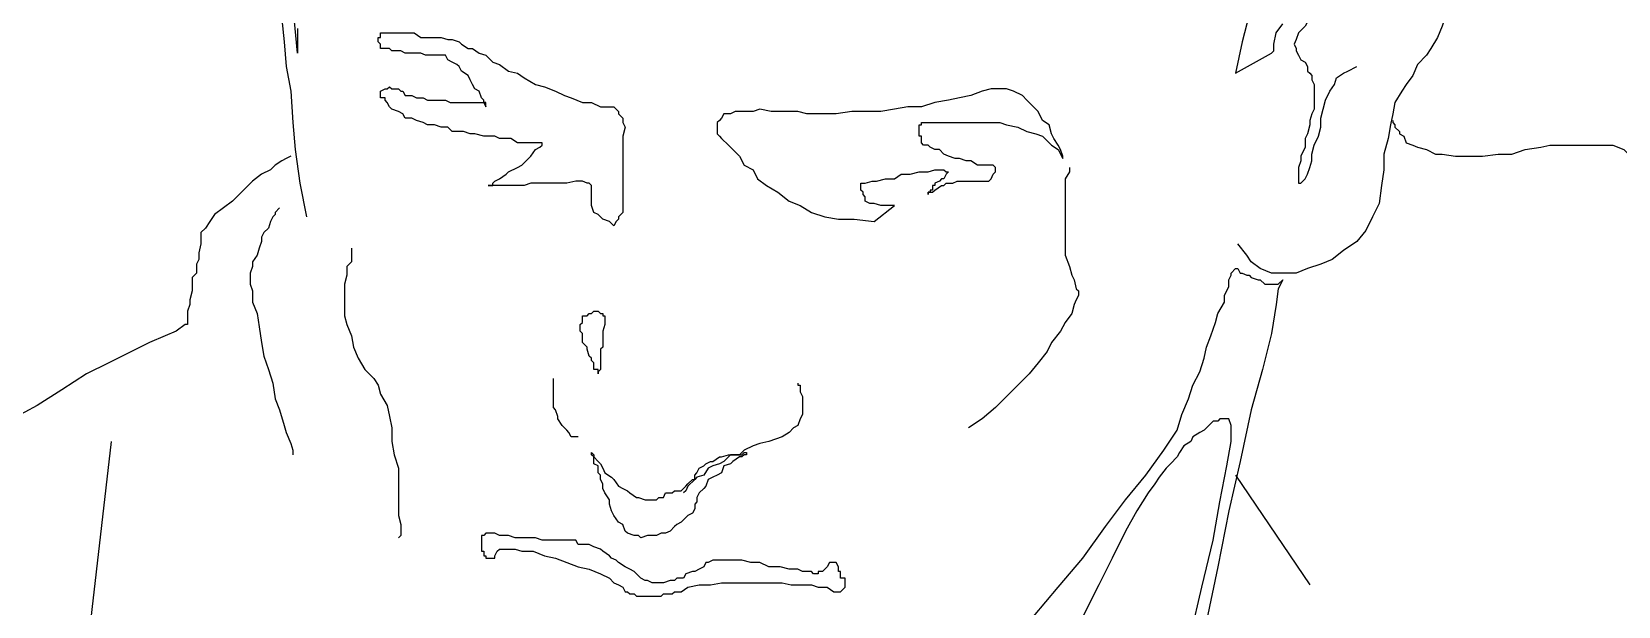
# Model space of a CAD drawing. Extents: x -114 to 77, y -124 to 12.
# Drawn here: x -58.93 to -34.11, y -13.34 to -4.35 of the extents above; entities that cross this region are included whole.
import ezdxf

# ---------------------------------------------------------------- set-up
doc = ezdxf.new("R2010")
doc.units = 0
doc.layers.add('7', color=7, linetype='CONTINUOUS')

msp = doc.modelspace()

# ---------------------------------------------------------------- linework, layer by layer
at = {"layer": '7', "linetype": 'CONTINUOUS'}
for points in [[(-54.774, -4.3), (-54.774, -4.687), (-55.055, -1.703)], [(-54.985, -2.58), (-54.985, -2.58), (-54.985, -2.651), (-54.985, -2.756), (-55.02, -2.861), (-55.02, -3.072), (-55.02, -3.318), (-55.02, -3.528), (-55.02, -3.809), (-55.02, -4.159), (-54.985, -4.512), (-54.95, -4.897), (-54.879, -5.284), (-54.845, -5.775), (-54.81, -6.196), (-54.74, -6.722), (-54.633, -7.25)], [(-37.642, -2.651), (-37.712, -2.756), (-37.817, -2.861), (-37.888, -3.002), (-38.029, -3.143), (-38.168, -3.248), (-38.344, -3.387), (-38.449, -3.563), (-38.59, -3.703), (-38.73, -3.879), (-38.87, -3.984), (-38.94, -4.125), (-39.011, -4.266), (-39.116, -4.371), (-39.152, -4.476), (-39.186, -4.546), (-39.152, -4.617)], [(-36.694, -3.598), (-36.728, -3.809), (-36.799, -4.054), (-36.869, -4.266), (-36.94, -4.441), (-37.045, -4.617), (-37.115, -4.722), (-37.256, -4.863), (-37.325, -5.038), (-37.432, -5.178), (-37.501, -5.284), (-37.607, -5.46), (-37.642, -5.635), (-37.676, -5.811), (-37.712, -6.021), (-37.783, -6.266), (-37.783, -6.512)], [(-39.888, -4.09), (-39.995, -4.512), (-40.1, -5.002), (-39.537, -4.687), (-39.503, -4.651), (-39.503, -4.546), (-39.467, -4.371), (-39.362, -4.23)], [(-50.035, -5.529), (-50.035, -5.529), (-50.035, -5.529), (-49.999, -5.529), (-49.965, -5.529), (-49.965, -5.529), (-49.894, -5.529), (-49.86, -5.529), (-49.86, -5.529), (-49.824, -5.529), (-49.789, -5.565), (-49.753, -5.599), (-49.753, -5.635), (-49.684, -5.704), (-49.684, -5.775), (-49.648, -5.845), (-49.684, -5.986), (-49.684, -6.091), (-49.684, -6.196), (-49.684, -6.337), (-49.684, -6.476), (-49.684, -6.547), (-49.684, -6.688), (-49.684, -6.829), (-49.684, -6.898), (-49.684, -7.004), (-49.684, -7.073), (-49.684, -7.18), (-49.753, -7.25), (-49.753, -7.285), (-49.789, -7.319), (-49.789, -7.319), (-49.824, -7.39), (-49.894, -7.319), (-49.999, -7.285), (-50.035, -7.25), (-50.07, -7.214), (-50.14, -7.18), (-50.175, -7.073), (-50.175, -7.039), (-50.175, -7.004), (-50.175, -6.898), (-50.175, -6.863), (-50.175, -6.829), (-50.175, -6.758), (-50.211, -6.722), (-50.245, -6.722), (-50.316, -6.688), (-50.386, -6.688), (-50.421, -6.688), (-50.561, -6.722), (-50.632, -6.722), (-50.771, -6.722), (-50.878, -6.722), (-50.983, -6.722), (-51.122, -6.722), (-51.229, -6.758), (-51.299, -6.758), (-51.439, -6.758), (-51.509, -6.758), (-51.614, -6.758), (-51.65, -6.758), (-51.685, -6.758), (-51.719, -6.758), (-51.79, -6.758), (-51.719, -6.758), (-51.719, -6.722), (-51.685, -6.688), (-51.614, -6.653), (-51.509, -6.583), (-51.475, -6.547), (-51.334, -6.476), (-51.263, -6.442), (-51.158, -6.337), (-51.122, -6.301), (-51.053, -6.196), (-50.983, -6.161), (-50.947, -6.126), (-50.947, -6.091), (-50.947, -6.091), (-50.983, -6.091), (-51.053, -6.091), (-51.122, -6.091), (-51.158, -6.091), (-51.263, -6.091), (-51.334, -6.091), (-51.439, -6.021), (-51.509, -6.021), (-51.614, -6.021), (-51.685, -5.986), (-51.79, -5.986), (-51.86, -5.986), (-52.001, -5.95), (-52.072, -5.95), (-52.177, -5.916), (-52.247, -5.916), (-52.352, -5.916), (-52.423, -5.845), (-52.528, -5.845), (-52.633, -5.811), (-52.738, -5.811), (-52.808, -5.775), (-52.913, -5.74), (-52.983, -5.704), (-53.088, -5.704), (-53.124, -5.635), (-53.195, -5.599), (-53.3, -5.565), (-53.334, -5.529), (-53.37, -5.46), (-53.405, -5.424), (-53.405, -5.389), (-53.475, -5.389), (-53.475, -5.353), (-53.475, -5.353), (-53.475, -5.284), (-53.475, -5.284), (-53.405, -5.248), (-53.405, -5.248), (-53.405, -5.248), (-53.37, -5.248), (-53.37, -5.248), (-53.334, -5.214), (-53.3, -5.248), (-53.3, -5.248), (-53.264, -5.248), (-53.195, -5.248), (-53.159, -5.284), (-53.124, -5.284), (-53.088, -5.353), (-52.983, -5.353), (-52.913, -5.389), (-52.808, -5.389), (-52.738, -5.424), (-52.598, -5.424), (-52.457, -5.424), (-52.387, -5.46), (-52.247, -5.46), (-52.177, -5.46), (-52.072, -5.46), (-52.001, -5.46), (-51.896, -5.46), (-51.86, -5.46), (-51.86, -5.46), (-51.826, -5.529), (-51.826, -5.46), (-51.86, -5.46), (-51.86, -5.424), (-51.896, -5.389), (-51.931, -5.284), (-52.001, -5.248), (-52.036, -5.178), (-52.072, -5.107), (-52.106, -5.038), (-52.211, -4.968), (-52.247, -4.897), (-52.282, -4.863), (-52.352, -4.827), (-52.423, -4.792), (-52.457, -4.722), (-52.528, -4.722), (-52.562, -4.722), (-52.633, -4.722), (-52.668, -4.722), (-52.773, -4.722), (-52.844, -4.687), (-52.949, -4.687), (-52.983, -4.687), (-53.088, -4.687), (-53.159, -4.651), (-53.195, -4.651), (-53.3, -4.651), (-53.334, -4.617), (-53.37, -4.617), (-53.405, -4.617), (-53.405, -4.617), (-53.475, -4.617), (-53.475, -4.617), (-53.475, -4.617), (-53.475, -4.617), (-53.475, -4.546), (-53.475, -4.546), (-53.51, -4.512), (-53.51, -4.512), (-53.51, -4.476), (-53.51, -4.476), (-53.51, -4.441), (-53.51, -4.441), (-53.475, -4.441), (-53.475, -4.371), (-53.405, -4.371), (-53.37, -4.371), (-53.334, -4.371), (-53.3, -4.371), (-53.195, -4.371), (-53.159, -4.371), (-53.088, -4.371), (-52.983, -4.371), (-52.949, -4.371), (-52.844, -4.441), (-52.773, -4.441), (-52.668, -4.441), (-52.598, -4.441), (-52.528, -4.441), (-52.423, -4.476), (-52.352, -4.476), (-52.247, -4.512), (-52.211, -4.546), (-52.106, -4.617), (-52.036, -4.617), (-51.931, -4.687), (-51.826, -4.722), (-51.719, -4.827), (-51.614, -4.863), (-51.475, -4.968), (-51.334, -5.002), (-51.229, -5.073), (-51.053, -5.178), (-50.912, -5.214), (-50.737, -5.284), (-50.596, -5.353), (-50.491, -5.389), (-50.316, -5.46), (-50.175, -5.46), (-50.035, -5.529)], [(-39.152, -4.617), (-39.152, -4.651), (-39.116, -4.722), (-39.081, -4.792), (-39.011, -4.827), (-38.976, -4.897), (-38.976, -4.968), (-38.94, -5.002), (-38.906, -5.038), (-38.906, -5.107), (-38.87, -5.178), (-38.87, -5.248), (-38.87, -5.284), (-38.87, -5.353), (-38.87, -5.424), (-38.87, -5.529), (-38.87, -5.565)], [(-39.011, -6.653), (-38.976, -6.583), (-38.94, -6.476), (-38.906, -6.371), (-38.906, -6.266), (-38.87, -6.126), (-38.801, -5.986), (-38.765, -5.845), (-38.765, -5.704), (-38.73, -5.565), (-38.695, -5.424), (-38.625, -5.284), (-38.555, -5.178), (-38.519, -5.073), (-38.414, -5.002), (-38.344, -4.968), (-38.204, -4.897)], [(-42.802, -6.337), (-42.802, -6.337), (-42.802, -6.301), (-42.838, -6.196), (-42.873, -6.126), (-42.943, -6.021), (-42.978, -5.95), (-43.014, -5.811), (-43.119, -5.74), (-43.189, -5.599), (-43.259, -5.529), (-43.365, -5.424), (-43.435, -5.353), (-43.575, -5.284), (-43.681, -5.248), (-43.786, -5.248), (-43.925, -5.248), (-44.066, -5.284), (-44.242, -5.353), (-44.417, -5.389), (-44.593, -5.424), (-44.804, -5.46), (-45.014, -5.529), (-45.226, -5.529), (-45.436, -5.565), (-45.647, -5.599), (-45.892, -5.599), (-46.103, -5.599), (-46.349, -5.635), (-46.559, -5.635), (-46.805, -5.635), (-46.946, -5.599), (-47.192, -5.599), (-47.367, -5.599), (-47.543, -5.565), (-47.648, -5.599), (-47.789, -5.599), (-47.928, -5.599), (-47.999, -5.635), (-48.104, -5.635), (-48.139, -5.704), (-48.174, -5.74), (-48.209, -5.775), (-48.209, -5.775), (-48.209, -5.811), (-48.209, -5.845), (-48.209, -5.916), (-48.209, -5.95), (-48.174, -5.986), (-48.139, -6.021), (-48.033, -6.126), (-47.964, -6.196), (-47.858, -6.301), (-47.789, -6.442), (-47.648, -6.512), (-47.577, -6.653), (-47.436, -6.758), (-47.261, -6.863), (-47.085, -7.004), (-46.91, -7.073), (-46.734, -7.18), (-46.524, -7.25), (-46.313, -7.285), (-46.067, -7.285), (-45.752, -7.319), (-45.436, -7.073), (-45.47, -7.073), (-45.541, -7.073), (-45.541, -7.073), (-45.577, -7.073), (-45.611, -7.073), (-45.647, -7.073), (-45.752, -7.039), (-45.752, -7.039), (-45.822, -7.039), (-45.892, -7.004), (-45.892, -6.934), (-45.927, -6.898), (-45.927, -6.863), (-45.962, -6.829), (-45.962, -6.722), (-45.927, -6.722), (-45.892, -6.722), (-45.787, -6.688), (-45.716, -6.688), (-45.577, -6.653), (-45.436, -6.653), (-45.331, -6.583), (-45.19, -6.583), (-45.05, -6.547), (-44.909, -6.547), (-44.804, -6.512), (-44.698, -6.512), (-44.663, -6.512), (-44.629, -6.547), (-44.593, -6.547), (-44.629, -6.583), (-44.663, -6.653), (-44.698, -6.653), (-44.734, -6.688), (-44.804, -6.722), (-44.804, -6.758), (-44.839, -6.758), (-44.839, -6.829), (-44.875, -6.829), (-44.875, -6.829), (-44.875, -6.863), (-44.875, -6.863), (-44.875, -6.863), (-44.909, -6.863), (-44.909, -6.898), (-44.909, -6.863), (-44.875, -6.863), (-44.875, -6.863), (-44.839, -6.863), (-44.804, -6.829), (-44.804, -6.829), (-44.698, -6.758), (-44.663, -6.758), (-44.629, -6.722), (-44.522, -6.722), (-44.453, -6.688), (-44.347, -6.688), (-44.278, -6.688), (-44.171, -6.688), (-44.101, -6.688), (-43.996, -6.688), (-43.996, -6.688), (-43.961, -6.688), (-43.961, -6.688), (-43.925, -6.653), (-43.925, -6.653), (-43.891, -6.583), (-43.891, -6.583), (-43.856, -6.547), (-43.856, -6.547), (-43.856, -6.512), (-43.856, -6.512), (-43.856, -6.476), (-43.856, -6.476), (-43.856, -6.476), (-43.891, -6.442), (-43.925, -6.442), (-43.961, -6.442), (-44.066, -6.442), (-44.137, -6.442), (-44.242, -6.371), (-44.312, -6.371), (-44.417, -6.337), (-44.488, -6.337), (-44.593, -6.301), (-44.663, -6.266), (-44.734, -6.196), (-44.804, -6.196), (-44.875, -6.161), (-44.909, -6.126), (-44.98, -6.126), (-45.014, -6.091), (-45.014, -6.021), (-45.014, -5.986), (-45.05, -5.986), (-45.05, -5.95), (-45.05, -5.95), (-45.05, -5.916), (-45.05, -5.916), (-45.05, -5.845), (-45.05, -5.811), (-45.05, -5.811), (-45.014, -5.811), (-45.014, -5.775), (-44.98, -5.775), (-44.98, -5.775), (-44.875, -5.775), (-44.839, -5.775), (-44.804, -5.775), (-44.698, -5.775), (-44.629, -5.775), (-44.522, -5.775), (-44.417, -5.775), (-44.278, -5.775), (-44.101, -5.775), (-43.961, -5.775), (-43.786, -5.775), (-43.681, -5.811), (-43.505, -5.845), (-43.365, -5.916), (-43.224, -5.95), (-43.119, -5.986), (-42.978, -6.126), (-42.873, -6.196), (-42.802, -6.337)], [(-38.87, -5.565), (-38.906, -5.635), (-38.94, -5.74), (-38.94, -5.811), (-38.976, -5.95), (-39.011, -6.021), (-39.011, -6.161), (-39.081, -6.301), (-39.081, -6.371), (-39.116, -6.476), (-39.116, -6.547), (-39.116, -6.653), (-39.116, -6.688), (-39.116, -6.722), (-39.081, -6.722), (-39.081, -6.722), (-39.011, -6.653)], [(-37.642, -5.74), (-37.642, -5.74), (-37.642, -5.74), (-37.642, -5.775), (-37.607, -5.811), (-37.607, -5.845), (-37.537, -5.916), (-37.537, -5.95), (-37.466, -5.986), (-37.432, -6.091), (-37.325, -6.126), (-37.256, -6.161), (-37.115, -6.196), (-36.974, -6.266), (-36.869, -6.266), (-36.659, -6.301), (-36.484, -6.301)], [(-36.484, -6.301), (-36.238, -6.301), (-35.992, -6.266), (-35.781, -6.266), (-35.571, -6.196), (-35.325, -6.161), (-35.184, -6.126), (-34.938, -6.126), (-34.762, -6.126), (-34.552, -6.126), (-34.377, -6.126), (-34.201, -6.126), (-34.026, -6.196), (-33.921, -6.301), (-33.78, -6.371), (-33.639, -6.547), (-33.569, -6.722)], [(-54.879, -6.301), (-54.879, -6.301), (-54.95, -6.337), (-55.02, -6.371), (-55.125, -6.442), (-55.195, -6.512), (-55.336, -6.583), (-55.476, -6.688), (-55.546, -6.758), (-55.687, -6.898), (-55.792, -7.004), (-55.933, -7.109), (-56.073, -7.214), (-56.143, -7.319), (-56.214, -7.426), (-56.284, -7.495), (-56.284, -7.636)], [(-42.697, -6.476), (-42.697, -6.512), (-42.697, -6.547), (-42.768, -6.653), (-42.768, -6.758), (-42.768, -6.898), (-42.768, -7.039), (-42.768, -7.214), (-42.768, -7.39), (-42.768, -7.565), (-42.768, -7.741), (-42.768, -7.846), (-42.697, -8.023), (-42.663, -8.162), (-42.627, -8.233), (-42.592, -8.373), (-42.556, -8.408)], [(-37.783, -6.512), (-37.817, -6.758), (-37.853, -7.039), (-37.958, -7.25), (-38.063, -7.46), (-38.204, -7.636), (-38.414, -7.777), (-38.59, -7.916), (-38.765, -7.987), (-38.976, -8.057), (-39.152, -8.128), (-39.362, -8.128), (-39.537, -8.128), (-39.713, -8.057), (-39.854, -7.952), (-39.924, -7.846), (-40.064, -7.67)], [(-55.055, -7.109), (-55.055, -7.109), (-55.125, -7.18), (-55.125, -7.214), (-55.161, -7.25), (-55.195, -7.319), (-55.23, -7.426), (-55.3, -7.495), (-55.336, -7.565), (-55.336, -7.636), (-55.371, -7.741), (-55.407, -7.846), (-55.476, -7.952), (-55.476, -8.023), (-55.512, -8.128), (-55.512, -8.198)], [(-56.284, -7.636), (-56.284, -7.67), (-56.319, -7.811), (-56.319, -7.916), (-56.355, -7.987), (-56.355, -8.128), (-56.424, -8.198), (-56.424, -8.338), (-56.424, -8.408), (-56.46, -8.549), (-56.46, -8.618), (-56.494, -8.724), (-56.494, -8.795), (-56.494, -8.864), (-56.494, -8.9), (-56.494, -8.9), (-56.494, -8.934)], [(-53.931, -7.741), (-53.931, -7.741), (-53.931, -7.777), (-53.931, -7.846), (-53.931, -7.952), (-54.002, -8.023), (-54.002, -8.162), (-54.038, -8.303), (-54.038, -8.478), (-54.038, -8.618), (-54.038, -8.795), (-54.002, -8.934), (-53.931, -9.11), (-53.897, -9.285), (-53.826, -9.461), (-53.721, -9.636), (-53.58, -9.777)], [(-43.259, -13.498), (-42.873, -13.042), (-42.487, -12.586), (-42.136, -12.094), (-41.82, -11.673), (-41.503, -11.287), (-41.223, -10.9), (-41.012, -10.584), (-40.942, -10.34), (-40.836, -10.094), (-40.767, -9.882), (-40.661, -9.672), (-40.59, -9.461), (-40.556, -9.285), (-40.485, -9.11), (-40.415, -8.9), (-40.38, -8.759), (-40.275, -8.583), (-40.275, -8.478), (-40.205, -8.338), (-40.205, -8.233), (-40.17, -8.162), (-40.17, -8.128), (-40.1, -8.057), (-40.1, -8.057), (-40.1, -8.057), (-40.1, -8.057), (-40.064, -8.057), (-40.029, -8.128), (-39.995, -8.128), (-39.924, -8.162), (-39.888, -8.162), (-39.854, -8.198), (-39.749, -8.233), (-39.713, -8.233), (-39.642, -8.303), (-39.608, -8.303), (-39.537, -8.303), (-39.467, -8.303), (-39.432, -8.303), (-39.362, -8.233)], [(-55.512, -8.198), (-55.512, -8.303), (-55.476, -8.408), (-55.476, -8.583), (-55.407, -8.759), (-55.371, -8.97), (-55.336, -9.215), (-55.3, -9.426), (-55.23, -9.636), (-55.161, -9.848), (-55.125, -10.094), (-55.055, -10.269), (-54.985, -10.515), (-54.95, -10.62), (-54.879, -10.795), (-54.845, -10.9), (-54.845, -10.971)], [(-42.556, -8.408), (-42.556, -8.408), (-42.556, -8.478), (-42.592, -8.549), (-42.627, -8.618), (-42.663, -8.759), (-42.768, -8.9), (-42.838, -9.039), (-42.978, -9.215), (-43.048, -9.356), (-43.189, -9.531), (-43.329, -9.707), (-43.505, -9.882), (-43.681, -10.058), (-43.856, -10.233), (-44.066, -10.409), (-44.278, -10.55)], [(-39.362, -8.233), (-39.432, -8.373), (-39.467, -8.618), (-39.537, -9.075), (-39.678, -9.636), (-39.854, -10.269), (-40.029, -11.076), (-40.205, -11.848), (-40.38, -12.726), (-40.556, -13.568)], [(-50.35, -8.934), (-50.316, -8.9), (-50.316, -8.864), (-50.316, -8.795), (-50.245, -8.795), (-50.211, -8.759), (-50.211, -8.759), (-50.175, -8.759), (-50.14, -8.724), (-50.07, -8.724), (-50.07, -8.724), (-50.035, -8.759), (-50.035, -8.759), (-49.999, -8.759), (-49.999, -8.795), (-49.965, -8.795), (-49.965, -8.864)], [(-49.965, -8.864), (-49.965, -8.9), (-49.965, -8.934), (-49.999, -9.039), (-49.999, -9.075), (-49.999, -9.11), (-49.999, -9.215), (-49.999, -9.285), (-50.035, -9.321), (-50.035, -9.426), (-50.035, -9.461), (-50.035, -9.531), (-50.035, -9.602), (-50.035, -9.636), (-50.07, -9.672), (-50.07, -9.672), (-50.07, -9.707)], [(-56.494, -8.934), (-56.53, -8.934), (-56.67, -9.039), (-56.845, -9.11), (-57.091, -9.215), (-57.372, -9.356), (-57.724, -9.531), (-58.075, -9.707), (-58.46, -9.953), (-58.847, -10.199), (-59.233, -10.409), (-59.619, -10.69), (-59.97, -10.936), (-60.321, -11.181), (-60.602, -11.497), (-60.918, -11.743), (-61.128, -12.024)], [(-50.07, -9.707), (-50.07, -9.672), (-50.07, -9.672), (-50.07, -9.636), (-50.14, -9.636), (-50.14, -9.531), (-50.175, -9.497), (-50.175, -9.461), (-50.211, -9.426), (-50.245, -9.321), (-50.245, -9.285), (-50.316, -9.215), (-50.316, -9.146), (-50.316, -9.075), (-50.35, -9.039), (-50.35, -8.97), (-50.35, -8.934)], [(-53.58, -9.777), (-53.51, -9.882), (-53.475, -10.023), (-53.37, -10.199), (-53.334, -10.374), (-53.3, -10.55), (-53.3, -10.761), (-53.264, -10.971), (-53.195, -11.181), (-53.195, -11.427), (-53.195, -11.568), (-53.195, -11.814), (-53.195, -11.919), (-53.159, -12.06), (-53.159, -12.199), (-53.159, -12.235), (-53.195, -12.27)], [(-50.386, -10.69), (-50.491, -10.69), (-50.527, -10.62), (-50.561, -10.584), (-50.596, -10.55), (-50.632, -10.515), (-50.702, -10.409), (-50.702, -10.374), (-50.737, -10.269), (-50.771, -10.233), (-50.771, -10.164), (-50.771, -10.094), (-50.771, -10.023), (-50.771, -9.987), (-50.771, -9.882), (-50.771, -9.848), (-50.771, -9.777)], [(-46.946, -9.848), (-46.946, -9.848), (-46.946, -9.882), (-46.91, -9.882), (-46.91, -9.953), (-46.91, -9.987), (-46.875, -10.058), (-46.875, -10.094), (-46.875, -10.199), (-46.875, -10.269), (-46.875, -10.34), (-46.91, -10.409), (-46.946, -10.515), (-47.016, -10.55), (-47.085, -10.62), (-47.192, -10.69), (-47.297, -10.725)], [(-40.802, -13.78), (-40.626, -13.042), (-40.451, -12.306), (-40.346, -11.709), (-40.239, -11.146), (-40.17, -10.761), (-40.17, -10.515), (-40.205, -10.409), (-40.239, -10.409), (-40.346, -10.409), (-40.38, -10.445), (-40.451, -10.445), (-40.556, -10.55), (-40.59, -10.584), (-40.661, -10.62), (-40.767, -10.69), (-40.802, -10.761), (-40.907, -10.83), (-40.977, -10.936), (-41.012, -11.005), (-41.118, -11.112), (-41.187, -11.181), (-41.293, -11.322), (-41.364, -11.427), (-41.469, -11.568), (-41.644, -11.848), (-41.82, -12.165), (-42.03, -12.586), (-42.241, -13.007), (-42.487, -13.498)], [(-57.688, -10.761), (-58.46, -17.466)], [(-47.297, -10.725), (-47.402, -10.761), (-47.543, -10.795), (-47.648, -10.83), (-47.789, -10.9), (-47.858, -10.971), (-47.999, -10.971), (-48.104, -11.076), (-48.174, -11.112), (-48.279, -11.146), (-48.349, -11.181), (-48.42, -11.287), (-48.525, -11.322), (-48.561, -11.356), (-48.666, -11.463), (-48.7, -11.533), (-48.736, -11.568)], [(-47.753, -10.936), (-47.753, -10.971), (-47.789, -10.971), (-47.823, -11.005), (-47.858, -11.005), (-47.964, -11.076), (-47.999, -11.112), (-48.104, -11.146), (-48.139, -11.251), (-48.209, -11.287), (-48.279, -11.322), (-48.349, -11.356), (-48.385, -11.463), (-48.42, -11.497), (-48.49, -11.568), (-48.525, -11.638), (-48.525, -11.709), (-48.561, -11.743), (-48.561, -11.814), (-48.595, -11.884), (-48.666, -11.919), (-48.736, -11.989), (-48.771, -12.024), (-48.841, -12.06), (-48.876, -12.094), (-48.946, -12.165), (-49.017, -12.199), (-49.087, -12.199), (-49.158, -12.235), (-49.227, -12.235), (-49.297, -12.235), (-49.402, -12.27), (-49.438, -12.235), (-49.509, -12.235), (-49.614, -12.199), (-49.648, -12.165), (-49.684, -12.06), (-49.753, -12.024), (-49.824, -11.919), (-49.86, -11.848), (-49.894, -11.743), (-49.894, -11.673), (-49.965, -11.568), (-49.999, -11.497), (-49.999, -11.427), (-50.035, -11.356), (-50.035, -11.287), (-50.07, -11.251), (-50.07, -11.181), (-50.07, -11.146), (-50.14, -11.112), (-50.14, -11.076), (-50.14, -11.076), (-50.14, -11.005), (-50.175, -10.971), (-50.175, -10.971), (-50.175, -10.971), (-50.175, -10.936), (-50.175, -10.936), (-50.175, -10.936), (-50.175, -10.936), (-50.175, -10.936), (-50.175, -10.936), (-50.175, -10.936), (-50.14, -10.971), (-50.14, -11.005), (-50.07, -11.076), (-50.035, -11.112), (-49.999, -11.181), (-49.965, -11.251), (-49.86, -11.322), (-49.824, -11.356), (-49.753, -11.463), (-49.684, -11.497), (-49.614, -11.533), (-49.578, -11.568), (-49.473, -11.638), (-49.438, -11.638), (-49.333, -11.673), (-49.263, -11.673), (-49.158, -11.673), (-49.122, -11.638), (-49.051, -11.638), (-49.017, -11.568), (-48.912, -11.568), (-48.876, -11.533), (-48.771, -11.533), (-48.736, -11.497), (-48.7, -11.463), (-48.666, -11.427), (-48.595, -11.356), (-48.561, -11.356), (-48.561, -11.322), (-48.561, -11.287), (-48.525, -11.251), (-48.49, -11.181), (-48.42, -11.146), (-48.385, -11.112), (-48.315, -11.076), (-48.279, -11.076), (-48.174, -11.005), (-48.139, -11.005), (-48.033, -10.971), (-47.964, -10.971), (-47.928, -10.971), (-47.823, -10.971), (-47.789, -10.936), (-47.789, -10.936), (-47.753, -10.936)], [(-40.1, -11.287), (-38.94, -13.007)], [(-51.719, -12.199), (-51.79, -12.199), (-51.826, -12.199), (-51.826, -12.199), (-51.86, -12.235), (-51.896, -12.235), (-51.896, -12.235), (-51.896, -12.27), (-51.896, -12.27), (-51.896, -12.306), (-51.896, -12.375), (-51.896, -12.375), (-51.896, -12.411), (-51.896, -12.411), (-51.896, -12.445), (-51.896, -12.445), (-51.896, -12.481), (-51.86, -12.481), (-51.86, -12.55), (-51.86, -12.55), (-51.826, -12.55), (-51.826, -12.586), (-51.826, -12.586), (-51.79, -12.586), (-51.79, -12.586), (-51.79, -12.586), (-51.719, -12.586), (-51.719, -12.586), (-51.685, -12.586), (-51.685, -12.55), (-51.685, -12.55), (-51.685, -12.55), (-51.685, -12.55), (-51.65, -12.481), (-51.614, -12.445), (-51.509, -12.445), (-51.368, -12.445), (-51.263, -12.481), (-51.088, -12.481), (-50.912, -12.55), (-50.737, -12.586), (-50.561, -12.657), (-50.386, -12.726), (-50.211, -12.762), (-50.035, -12.832), (-49.894, -12.902), (-49.824, -12.972), (-49.753, -13.007), (-49.684, -13.042), (-49.648, -13.112), (-49.614, -13.112), (-49.578, -13.147), (-49.509, -13.147), (-49.473, -13.183), (-49.438, -13.183), (-49.333, -13.183), (-49.297, -13.183), (-49.263, -13.183), (-49.158, -13.183), (-49.087, -13.183), (-49.051, -13.147), (-49.017, -13.147), (-48.912, -13.147), (-48.876, -13.112), (-48.771, -13.112), (-48.666, -13.042), (-48.49, -13.007), (-48.315, -13.007), (-48.139, -12.972), (-47.928, -12.972), (-47.753, -12.972), (-47.577, -12.972), (-47.367, -12.972), (-47.192, -12.972), (-47.051, -13.007), (-46.875, -13.007), (-46.734, -13.007), (-46.629, -13.042), (-46.488, -13.042), (-46.383, -13.112), (-46.349, -13.112), (-46.313, -13.112), (-46.278, -13.112), (-46.278, -13.112), (-46.208, -13.042), (-46.208, -13.042), (-46.208, -13.007), (-46.208, -12.972), (-46.208, -12.937), (-46.208, -12.902), (-46.278, -12.902), (-46.278, -12.832), (-46.278, -12.796), (-46.313, -12.796), (-46.313, -12.762), (-46.313, -12.762), (-46.313, -12.762), (-46.313, -12.726), (-46.349, -12.657), (-46.349, -12.657), (-46.383, -12.657), (-46.383, -12.657), (-46.454, -12.657), (-46.488, -12.726), (-46.488, -12.726), (-46.524, -12.762), (-46.524, -12.762), (-46.559, -12.796), (-46.559, -12.796), (-46.629, -12.796), (-46.629, -12.832), (-46.629, -12.832), (-46.629, -12.832), (-46.664, -12.832), (-46.7, -12.832), (-46.734, -12.796), (-46.875, -12.796), (-46.946, -12.762), (-47.085, -12.762), (-47.226, -12.726), (-47.402, -12.726), (-47.543, -12.657), (-47.682, -12.657), (-47.823, -12.621), (-47.964, -12.621), (-48.104, -12.621), (-48.174, -12.621), (-48.279, -12.621), (-48.349, -12.657), (-48.385, -12.657), (-48.42, -12.726), (-48.49, -12.762), (-48.561, -12.796), (-48.595, -12.796), (-48.7, -12.832), (-48.736, -12.902), (-48.841, -12.902), (-48.876, -12.937), (-48.946, -12.937), (-49.051, -12.972), (-49.087, -12.972), (-49.158, -12.972), (-49.227, -12.972), (-49.297, -12.937), (-49.333, -12.937), (-49.402, -12.902), (-49.473, -12.832), (-49.509, -12.796), (-49.578, -12.762), (-49.648, -12.726), (-49.753, -12.657), (-49.789, -12.621), (-49.86, -12.586), (-49.894, -12.55), (-49.999, -12.481), (-50.035, -12.445), (-50.14, -12.411), (-50.211, -12.375), (-50.316, -12.375), (-50.386, -12.375), (-50.421, -12.306), (-50.527, -12.306), (-50.596, -12.306), (-50.702, -12.306), (-50.771, -12.306), (-50.878, -12.306), (-50.947, -12.306), (-51.053, -12.27), (-51.122, -12.27), (-51.263, -12.27), (-51.334, -12.27), (-51.368, -12.27), (-51.475, -12.235), (-51.544, -12.235), (-51.614, -12.235), (-51.685, -12.199), (-51.719, -12.199)]]:
    msp.add_lwpolyline(points, dxfattribs=at)

doc.saveas('drawing.dxf')
